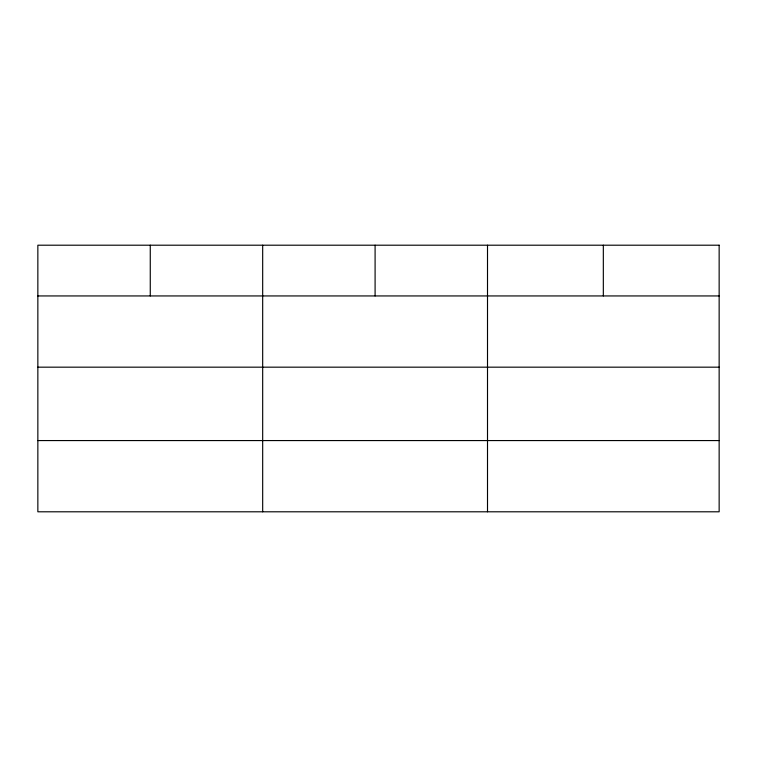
<?xml version="1.0" encoding="UTF-8"?>
<svg xmlns="http://www.w3.org/2000/svg" width="757" height="757" viewBox="0 0 757 757"><rect width="100%" height="100%" fill="white"/><g stroke="black" fill="none" stroke-linecap="round" stroke-linejoin="round"><path stroke-width="1.14" d="M37.85 295.94L719.15 295.94M37.85 367.173L719.15 367.173M37.85 440.565L719.15 440.565M603.329 245.202L603.329 295.94M487.508 245.202L487.508 511.798M375.094 245.202L375.094 295.94M262.679 245.202L262.679 511.798M150.265 245.202L150.265 295.94M719.15 245.202L37.85 245.202L37.85 511.798L719.15 511.798L719.15 245.202"/></g></svg>
